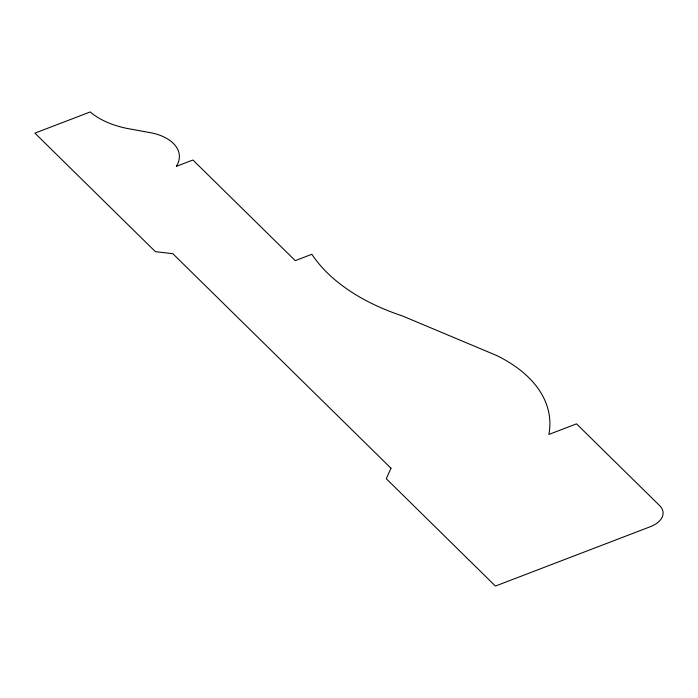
<?xml version="1.0" encoding="UTF-8"?>
<svg xmlns="http://www.w3.org/2000/svg" width="698" height="698" viewBox="0 0 698 698"><rect width="100%" height="100%" fill="white"/><g stroke="black" fill="none" stroke-linecap="round" stroke-linejoin="round"><path stroke-width="1.05" d="M390.967 468.21L386.299 478.741L495.414 586.058L650.327 526.702A25.599 15.12 -3.6 0 0 659.671 505.64L576.522 423.861L548.855 434.461A159.153 93.994 -3.6 0 0 496.339 355.378L402.667 316.037A226.37 133.693 -3.6 0 1 311.849 254.29L295.254 260.651L192.918 160.008L176.324 166.368A45.483 26.864 -3.6 0 0 152.19 133.021L127.167 128.449A80.881 47.769 -3.6 0 1 90.225 111.942L34.9 133.135L155.401 251.655L172.86 253.706L390.967 468.21"/></g></svg>
